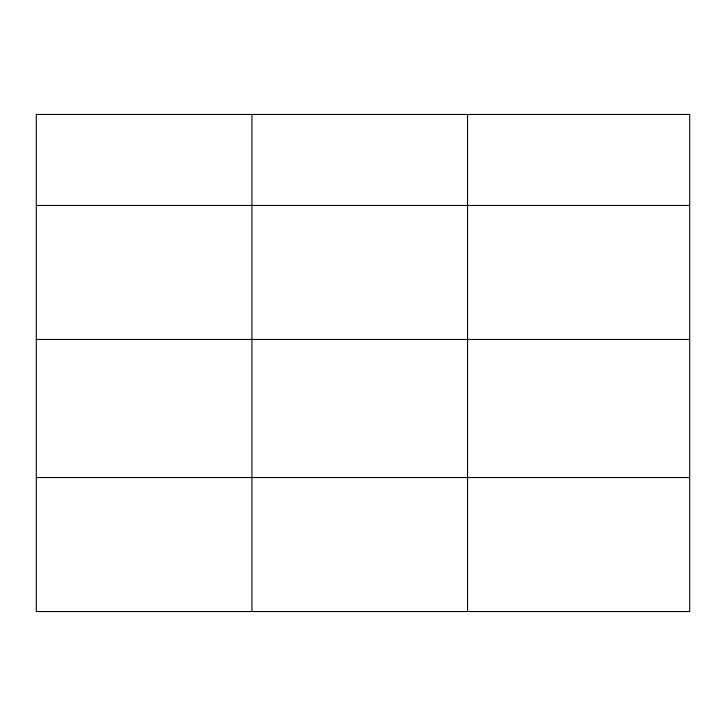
<?xml version="1.0" encoding="UTF-8"?>
<svg xmlns="http://www.w3.org/2000/svg" width="726" height="726" viewBox="0 0 726 726"><rect width="100%" height="100%" fill="white"/><g stroke="black" fill="none" stroke-linecap="round" stroke-linejoin="round"><path stroke-width="1.09" d="M36.3 205.458L689.7 205.458M36.3 339.469L689.7 339.469M36.3 477.527L689.7 477.527M467.544 114.463L467.544 611.537M251.922 114.463L251.922 611.537M689.7 114.463L36.3 114.463L36.3 611.537L689.7 611.537L689.7 114.463"/></g></svg>
